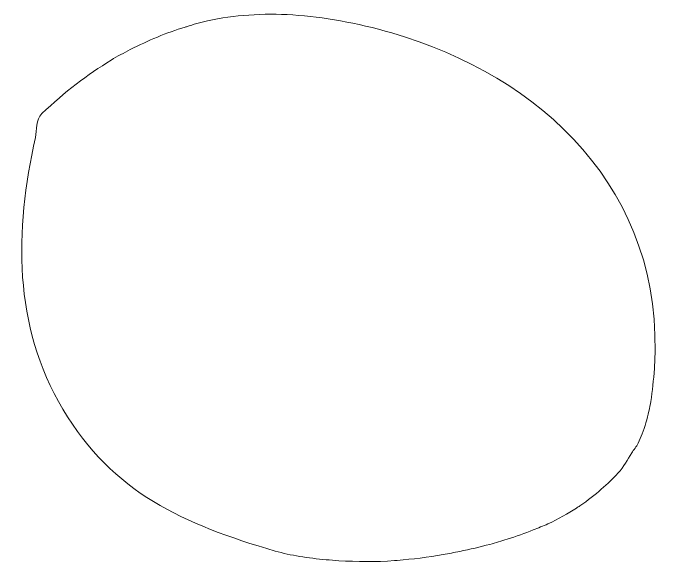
# Model space of a CAD drawing. Header units: millimetres. Extents: x -416 to 1516, y -417 to 43.
# Drawn here: x 684.963 to 686.9, y -189.164 to -187.534 of the extents above; entities that cross this region are included whole.
import ezdxf

# ---------------------------------------------------------------- set-up
doc = ezdxf.new("R2010")
doc.units = ezdxf.units.MM
doc.header["$MEASUREMENT"] = 0
doc.layers.add('Layer 3', color=7, linetype='Continuous')

msp = doc.modelspace()

# ---------------------------------------------------------------- linework, layer by layer
at = {"layer": 'Layer 3', "lineweight": 0}
msp.add_open_spline([(685.0293, -187.9031), (685.0344, -187.8805), (685.0291, -187.8506), (685.0484, -187.8322), (685.116, -187.7677), (685.1843, -187.7168), (685.2539, -187.6732), (685.2726, -187.6616), (685.2918, -187.6523), (685.3108, -187.6422), (685.3639, -187.615), (685.4179, -187.5919), (685.4737, -187.5753), (685.4748, -187.575), (685.4758, -187.5746), (685.4769, -187.5743), (685.4772, -187.5742), (685.4774, -187.5741), (685.4776, -187.5741), (685.4982, -187.5681), (685.5184, -187.561), (685.5396, -187.5566), (685.6196, -187.5398), (685.7035, -187.5336), (685.7932, -187.5391), (685.8847, -187.5455), (685.9812, -187.5623), (686.0865, -187.5926), (686.5251, -187.7191), (686.9004, -188.0564), (686.8661, -188.5873), (686.866, -188.5879), (686.866, -188.5883), (686.866, -188.5888), (686.8637, -188.624), (686.8604, -188.6558), (686.8557, -188.6868), (686.8543, -188.6967), (686.8519, -188.7062), (686.8499, -188.7158), (686.8452, -188.7391), (686.8383, -188.7615), (686.8297, -188.7834), (686.8261, -188.7927), (686.8227, -188.802), (686.8182, -188.8111), (686.8134, -188.8208), (686.8045, -188.8304), (686.7988, -188.84), (686.7867, -188.86), (686.7758, -188.88), (686.7578, -188.9), (686.7291, -188.9316), (686.6928, -188.9635), (686.6453, -188.9972), (686.6422, -188.9994), (686.6378, -189.0013), (686.6346, -189.0034), (686.6097, -189.0202), (686.5812, -189.0361), (686.5497, -189.0507), (686.5362, -189.057), (686.5211, -189.0625), (686.5067, -189.0683), (686.4819, -189.0783), (686.4562, -189.0878), (686.429, -189.0964), (686.4124, -189.1017), (686.3954, -189.1066), (686.3781, -189.1113), (686.349, -189.1191), (686.319, -189.1259), (686.2886, -189.1321), (686.2722, -189.1354), (686.2561, -189.1391), (686.2395, -189.1419), (686.1944, -189.1494), (686.1487, -189.1553), (686.103, -189.1588), (686.1004, -189.159), (686.0978, -189.1595), (686.0952, -189.1596), (686.0388, -189.1636), (685.9835, -189.1629), (685.9297, -189.1598), (685.917, -189.1591), (685.9046, -189.1581), (685.8921, -189.1569), (685.8387, -189.152), (685.7868, -189.1444), (685.7409, -189.1311), (685.4686, -189.052), (685.2586, -188.9584), (685.1107, -188.71), (684.9628, -188.4616), (684.9672, -188.1808), (685.0293, -187.9031)], degree=3, knots=[0, 0, 0, 0, 1, 1, 1, 2, 2, 2, 3, 3, 3, 4, 4, 4, 5, 5, 5, 6, 6, 6, 7, 7, 7, 8, 8, 8, 9, 9, 9, 10, 10, 10, 11, 11, 11, 12, 12, 12, 13, 13, 13, 14, 14, 14, 15, 15, 15, 16, 16, 16, 17, 17, 17, 18, 18, 18, 19, 19, 19, 20, 20, 20, 21, 21, 21, 22, 22, 22, 23, 23, 23, 24, 24, 24, 25, 25, 25, 26, 26, 26, 27, 27, 27, 28, 28, 28, 29, 29, 29, 30, 30, 30, 31, 31, 31, 32, 32, 32, 32], dxfattribs=at)

doc.saveas('drawing.dxf')
